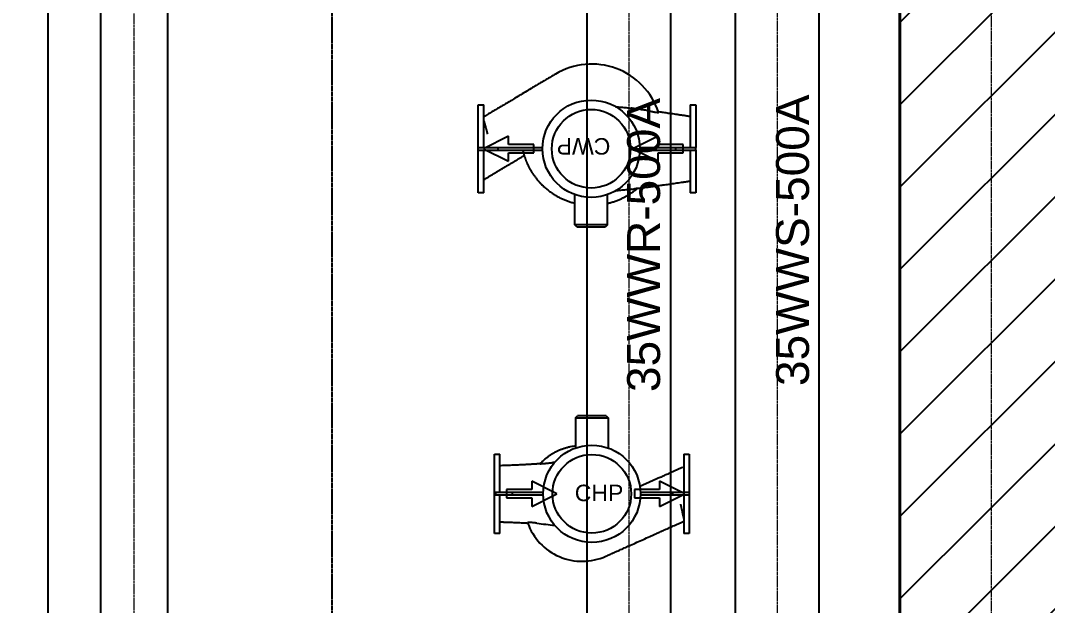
# Model space of a CAD drawing. Header units: millimetres. Extents: x -18489 to 17339, y -1599 to 10961.
# Drawn here: x -16387 to -15764, y 2328 to 2683 of the extents above; entities that cross this region are included whole.
import ezdxf
from ezdxf.enums import TextEntityAlignment as Align

# ---------------------------------------------------------------- set-up
doc = ezdxf.new("R2010")
doc.units = ezdxf.units.MM
doc.linetypes.add('188K-SM-07-F10-MECH-CHW PIPE-Y2257103$0$XKA01LR1-HVAC-PIPE-冷卻水-Y2225103 Shawn$0$CENTER', pattern=[2, 1.25, -0.25, 0.25, -0.25])
doc.linetypes.add('X-CUB3-L10$0$COL-CEN-LIN', pattern=[3.25, 2.5, -0.25, 0.25, -0.25])
for name, color, linetype in [('188K-SM-03-F10-MECH-EQ-Y2257103$0$0 Xref', 8, 'Continuous'), ('188K-SM-03-F10-MECH-EQ-Y2257103$0$Micron CUP L10 CDA EQU$0$M MOVE-IN AREA', 8, 'Continuous'), ('188K-SM-03-F10-MECH-EQ-Y2257103$0$Micron CUP L10 HVAC EQU$0$M-MECH-EQU', 136, 'Continuous'), ('188K-SM-03-F10-MECH-EQ-Y2257103$0$Micron CUP L10 HVAC EQU$0$M-PHASE1 AREA', 252, 'Continuous'), ('188K-SM-07-F10-MECH-CHW PIPE-Y2257103$0$0 XC', 8, 'Continuous'), ('188K-SM-07-F10-MECH-CHW PIPE-Y2257103$0$M-P-EXISTING PIPE', 8, 'Continuous'), ('188K-SM-07-F10-MECH-CHW PIPE-Y2257103$0$M-P-HWR-D-29', 211, 'Continuous'), ('188K-SM-07-F10-MECH-CHW PIPE-Y2257103$0$M-P-HWS-D-35', 1, 'Continuous'), ('188K-SM-07-F10-MECH-CHW PIPE-Y2257103$0$Micron CUP L10 HVAC 2nd PIPE$0$M-P-TXT2.5', 7, 'Continuous'), ('X-CUB3-L10$0$CCL', 8, 'X-CUB3-L10$0$COL-CEN-LIN')]:
    doc.layers.add(name, color=color, linetype=linetype)
doc.layers.add('188K-SM-07-F10-MECH-CHW PIPE-Y2257103$0$XKA01LR1-HVAC-PIPE-冷卻水-Y2225103 Shawn$0$M-PIPE-CEN', color=8, linetype='188K-SM-07-F10-MECH-CHW PIPE-Y2257103$0$XKA01LR1-HVAC-PIPE-冷卻水-Y2225103 Shawn$0$CENTER', lineweight=9)
doc.styles.add('188K-SM-03-F10-MECH-EQ-Y2257103$0$Micron CUP L10 HVAC EQU$0$Standard', font='arial.ttf')
doc.styles.add('188K-SM-07-F10-MECH-CHW PIPE-Y2257103$0$Micron CUP L10 HVAC 2nd PIPE$0$Standard', font='arial.ttf')

# ---------------------------------------------------------------- blocks, each defined once
blk = doc.blocks.new('188K-SM-03-F10-MECH-EQ-Y2257103$0$Micron CUP L10 HVAC EQU$0$A$C0c53ceb0')
at = {"layer": '188K-SM-03-F10-MECH-EQ-Y2257103$0$Micron CUP L10 HVAC EQU$0$M-PHASE1 AREA'}
for p, q in [((336.26069, 17146.60403), (371.318, 17146.60403)), ((336.26069, 16887.86586), (336.26069, 17146.60403)), ((371.318, 16887.86586), (371.318, 17146.60403)), ((1622.20338, 17146.60403), (1657.26069, 17146.60403)), ((1622.20338, 17146.60403), (1622.20338, 16887.86586)), ((1657.26069, 17146.60403), (1657.26069, 16887.86586)), ((1285.76225, 17123.10222), (1285.80411, 17123.09806)), ((520.94296, 16956.07519), (368.51988, 16879.86365)), ((520.94296, 16905.26749), (520.94296, 16956.07519)), ((1427.6689, 16956.07519), (1275.24583, 16879.86365)), ((1427.6689, 16905.26749), (1427.6689, 16956.07519)), ((336.26069, 16871.86144), (336.26069, 16887.86586)), ((336.26069, 16887.86586), (456.92896, 16887.86586)), ((456.92896, 16871.86144), (456.92896, 16887.86586)), ((456.92896, 16887.86586), (726.95326, 16887.86586)), ((673.36604, 16905.26749), (520.94296, 16905.26749)), ((673.36604, 16854.4598), (673.36604, 16905.26749)), ((1317.37581, 16887.86586), (1536.59242, 16887.86586)), ((1580.09198, 16905.26749), (1427.6689, 16905.26749)), ((1536.59242, 16871.86144), (1536.59242, 16887.86586)), ((1536.59242, 16887.86586), (1657.26069, 16887.86586)), ((1580.09198, 16854.4598), (1580.09198, 16905.26749)), ((1657.26069, 16871.86144), (1657.26069, 16887.86586)), ((336.26069, 16613.12326), (336.26069, 16871.86144)), ((336.26069, 16871.86144), (456.92896, 16871.86144)), ((368.51988, 16879.86365), (520.94296, 16803.65211)), ((371.318, 16613.12326), (371.318, 16871.86144)), ((456.92896, 16871.86144), (726.95326, 16871.86144)), ((520.94296, 16803.65211), (520.94296, 16854.4598)), ((520.94296, 16854.4598), (673.36604, 16854.4598)), ((1275.24583, 16879.86365), (1427.6689, 16803.65211)), ((1317.37581, 16871.86144), (1536.59242, 16871.86144)), ((1427.6689, 16803.65211), (1427.6689, 16854.4598)), ((1427.6689, 16854.4598), (1580.09198, 16854.4598)), ((1536.59242, 16871.86144), (1657.26069, 16871.86144)), ((1622.20338, 16871.86144), (1622.20338, 16613.12326)), ((1657.26069, 16871.86144), (1657.26069, 16613.12326)), ((1300.92316, 16638.17781), (1301.19195, 16638.40475)), ((371.318, 16613.12326), (336.26069, 16613.12326)), ((923.72463, 16418.0376), (923.72463, 16601.43355)), ((1120.60444, 16418.0376), (1120.60444, 16601.43355)), ((1285.81909, 16636.63073), (1285.76233, 16636.62508)), ((1657.26069, 16613.12326), (1622.20338, 16613.12326)), ((1120.60444, 16418.0376), (923.72463, 16418.0376)), ((935.04522, 16406.71701), (923.72463, 16418.0376)), ((935.04522, 16406.71701), (1109.28385, 16406.71701)), ((1120.60444, 16418.0376), (1109.28385, 16406.71701)), ((927.73885, 15247.19284), (939.05677, 15258.51075)), ((927.73885, 15247.19284), (1124.57219, 15247.19284)), ((927.73885, 15247.19284), (927.73885, 15063.84018)), ((1113.25427, 15258.51075), (939.05677, 15258.51075)), ((1113.25427, 15258.51075), (1124.57219, 15247.19284)), ((1124.57219, 15247.19284), (1124.57219, 15063.84018)), ((435.65552, 15026.75538), (467.40283, 15026.75538)), ((435.65552, 14544.19624), (435.65552, 15026.75538)), ((467.40283, 14793.47613), (467.40283, 15026.75538)), ((1584.90821, 15026.75538), (1616.65552, 15026.75538)), ((1584.90821, 15026.75538), (1584.90821, 14793.47613)), ((1616.65552, 15026.75538), (1616.65552, 14793.47613)), ((800.89544, 14976.30373), (789.50182, 14974.8846)), ((813.66798, 14785.47581), (661.28088, 14861.66936)), ((661.28088, 14861.66936), (661.28088, 14810.87366)), ((1589.56096, 14785.47581), (1437.17386, 14861.66936)), ((1437.17386, 14861.66936), (1437.17386, 14810.87366)), ((442.00498, 14793.47613), (442.00498, 14777.47548)), ((543.59638, 14793.47613), (442.00498, 14793.47613)), ((543.59638, 14777.47548), (442.00498, 14777.47548)), ((467.40283, 14544.19624), (467.40283, 14777.47548)), ((508.89379, 14810.87366), (508.89379, 14760.07796)), ((661.28088, 14810.87366), (508.89379, 14810.87366)), ((731.01393, 14793.47613), (543.59638, 14793.47613)), ((543.59638, 14793.47613), (543.59638, 14777.47548)), ((731.01393, 14777.47548), (543.59638, 14777.47548)), ((661.28088, 14709.28226), (813.66798, 14785.47581)), ((1284.78676, 14810.87366), (1284.78676, 14760.07796)), ((1437.17386, 14810.87366), (1284.78676, 14810.87366)), ((1515.06412, 14793.47613), (1321.29711, 14793.47613)), ((1515.06412, 14777.47548), (1321.29711, 14777.47548)), ((1437.17386, 14709.28226), (1589.56096, 14785.47581)), ((1515.06412, 14793.47613), (1515.06412, 14777.47548)), ((1616.65552, 14793.47613), (1515.06412, 14793.47613)), ((1616.65552, 14777.47548), (1515.06412, 14777.47548)), ((1584.90821, 14777.47548), (1584.90821, 14544.19624)), ((1616.65552, 14793.47613), (1616.65552, 14777.47548)), ((1616.65552, 14777.47548), (1616.65552, 14544.19624)), ((508.89379, 14760.07796), (661.28088, 14760.07796)), ((661.28088, 14760.07796), (661.28088, 14709.28226)), ((1284.78676, 14760.07796), (1437.17386, 14760.07796)), ((1437.17386, 14760.07796), (1437.17386, 14709.28226)), ((792.64715, 14595.63647), (801.07484, 14594.57918)), ((467.40283, 14544.19624), (435.65552, 14544.19624)), ((1616.65552, 14544.19624), (1584.90821, 14544.19624))]:
    blk.add_line(p, q, dxfattribs=at)
for centre, radius in [((1022.16454, 16879.86365), 295.31971), ((1022.16454, 16879.86365), 238.71677), ((1026.15552, 14785.47581), 295.25), ((1026.15552, 14785.47581), 238.66042)]:
    blk.add_circle(centre, radius, dxfattribs=at)
for centre, radius, start, end in [((1024.70492, 16965.60163), 428.37236, 18.473154779, 120.853849818), ((967.3595, 14726.67979), 350.87129, 199.499379664, 294.14226448)]:
    blk.add_arc(centre, radius, start, end, dxfattribs=at)
for points, knots in [([(805.01418, 17333.34999), (795.80976, 17327.85132), (777.39067, 17316.84786), (749.77371, 17300.34965), (722.16209, 17283.85463), (694.55499, 17267.3623), (664.09563, 17249.16606), (630.79692, 17229.2736), (594.66397, 17207.68799), (561.35559, 17187.78976), (530.86596, 17169.57543), (503.20468, 17153.05074), (475.54077, 17136.52448), (447.87341, 17119.99616), (420.20115, 17103.46492), (394.68187, 17088.21984), (378.38261, 17078.48276), (371.318, 17074.2624)], [0, 0, 0, 0, 0.063291521, 0.126653513, 0.1901291803, 0.253736821, 0.3174741179, 0.4011026533, 0.4848488716, 0.5686211436, 0.6326903251, 0.6966793977, 0.7605572643, 0.8243050102, 0.8879201623, 0.9514210159, 1, 1, 1, 1]), ([(1170.36331, 17135.18978), (1172.88665, 17135.00733), (1181.26463, 17134.40154), (1195.11293, 17133.26523), (1211.62008, 17131.8046), (1227.23113, 17130.28095), (1242.62219, 17128.62788), (1255.03611, 17127.19864), (1262.47436, 17126.2317), (1264.67715, 17125.94534)], [0, 0, 0, 0, 0.0800094591, 0.2656467244, 0.4393787178, 0.6041342539, 0.7618965277, 0.9294873122, 1, 1, 1, 1]), ([(1305.87347, 17119.93557), (1301.44011, 17120.66181), (1288.85707, 17122.7231), (1275.09223, 17124.68486), (1265.75139, 17125.81005), (1264.65563, 17125.94204)], [0, 0, 0, 0, 0.3244050141, 0.9207469901, 1, 1, 1, 1]), ([(1373.82717, 17109.36787), (1363.70562, 17111.21096), (1343.4574, 17114.89809), (1314.10072, 17119.43562), (1294.84529, 17121.90374), (1285.7995, 17123.06321)], [0, 0, 0, 0, 0.34638468491, 0.69294534413, 1, 1, 1, 1]), ([(1373.82717, 17109.36787), (1377.37782, 17108.69567), (1380.87806, 17108.02927), (1387.781, 17106.72139), (1391.18375, 17106.07982), (1395.37232, 17105.30528), (1396.20676, 17105.15177), (1397.86889, 17104.84789), (1398.69871, 17104.69716), (1401.15978, 17104.25354), (1402.7606, 17103.96959), (1407.44127, 17103.15698), (1410.40079, 17102.6672), (1413.87344, 17102.13709), (1414.55863, 17102.0349), (1415.89203, 17101.8412), (1416.54042, 17101.74964), (1418.43064, 17101.49099), (1419.61766, 17101.33989), (1421.84219, 17101.08147), (1422.87972, 17100.97415), (1424.31792, 17100.84724), (1424.77759, 17100.81062), (1425.65595, 17100.74903), (1426.07612, 17100.72401), (1428.04768, 17100.62977), (1429.21664, 17100.6518), (1430.17117, 17100.78765), (1430.33648, 17100.82027), (1430.61491, 17100.89626), (1430.72822, 17100.93975), (1430.98604, 17101.08514), (1431.04904, 17101.2016), (1431.0042, 17101.33582)], [0, 0, 0, 0, 0.125, 0.125, 0.25, 0.25, 0.28125, 0.28125, 0.3125, 0.3125, 0.375, 0.375, 0.5, 0.5, 0.53125, 0.53125, 0.5625, 0.5625, 0.625, 0.625, 0.6875, 0.6875, 0.71875, 0.71875, 0.75, 0.75, 0.875, 0.875, 0.90625, 0.90625, 0.9375, 0.9375, 1, 1, 1, 1]), ([(1431.0042, 17101.33582), (1430.78511, 17101.9882), (1430.34684, 17103.29317), (1429.89941, 17104.60011), (1429.61185, 17105.43495), (1429.58119, 17105.52342), (1429.56623, 17105.56659)], [0, 0, 0, 0, 0.2527614268, 0.5056118577, 0.7587532515, 1, 1, 1, 1]), ([(1429.56781, 17105.57796), (1429.66948, 17105.56391), (1435.2137, 17104.79767), (1445.34866, 17103.3627), (1460.27427, 17101.23884), (1474.96935, 17099.1239), (1490.61827, 17096.85624), (1507.39795, 17094.41204), (1525.37136, 17091.7872), (1544.59186, 17088.98075), (1564.97262, 17086.01363), (1586.51223, 17082.89979), (1605.71786, 17080.14307), (1617.74325, 17078.44899), (1622.20338, 17077.82068)], [0, 0, 0, 0, 0.0015821443, 0.0862705711, 0.1577779778, 0.2339638878, 0.3151157793, 0.4015121665, 0.495338753, 0.5951008017, 0.7009237907, 0.812805809, 0.9305710775, 1, 1, 1, 1]), ([(371.318, 17046.91743), (371.80425, 17045.15534), (372.76121, 17041.68746), (374.35277, 17035.91996), (375.91626, 17030.25412), (377.45443, 17024.68008), (379.10632, 17018.6939), (380.83422, 17012.4323), (382.62757, 17005.93352), (384.4106, 16999.47214), (386.36451, 16992.39149), (388.49122, 16984.6847), (390.66061, 16976.82319), (392.13035, 16971.49711), (392.87304, 16968.80572), (392.88094, 16968.77711)], [0, 0, 0, 0, 0.0895454416, 0.1762297963, 0.2634246387, 0.3338043007, 0.404448169, 0.4992930204, 0.5709364733, 0.642848536, 0.7308935794, 0.8194302465, 0.9087188383, 0.9990297283, 1, 1, 1, 1]), ([(371.318, 16693.20471), (374.39958, 16695.04563), (382.74106, 16700.02878), (396.31972, 16708.1406), (412.04546, 16717.53506), (427.76213, 16726.92411), (445.10744, 16737.28609), (464.05907, 16748.60769), (484.60895, 16760.88407), (503.55492, 16772.20228), (520.90653, 16782.56803), (536.64759, 16791.97165), (552.39287, 16801.37779), (568.1441, 16810.78748), (583.90325, 16820.20191), (599.67202, 16829.62208), (610.19849, 16835.91053), (615.45268, 16839.04935)], [0, 0, 0, 0, 0.0371861436, 0.1006583755, 0.1644793996, 0.2287037614, 0.2933227355, 0.378437029, 0.4639068903, 0.5494553381, 0.6147986023, 0.6798996962, 0.7446636179, 0.8090315268, 0.8729942136, 0.9366062014, 1, 1, 1, 1]), ([(606.71491, 16871.86144), (607.23653, 16869.58578), (608.26485, 16865.09957), (609.93197, 16858.45485), (611.68957, 16851.86029), (613.52954, 16845.38227), (615.47105, 16838.93185), (617.51781, 16832.49548), (619.74022, 16825.87597), (621.76114, 16820.17165), (623.52858, 16815.38206), (624.99889, 16811.51107), (626.56415, 16807.5093), (628.22857, 16803.37887), (629.99647, 16799.12209), (631.69163, 16795.16331), (633.47241, 16791.11356), (635.44101, 16786.75469), (637.91227, 16781.46172), (640.84635, 16775.41064), (643.74617, 16769.67654), (646.39979, 16764.61483), (648.57683, 16760.5723), (650.62125, 16756.86793), (652.5236, 16753.49674), (654.2752, 16750.45425), (655.86822, 16747.73628), (657.56083, 16744.89378), (659.47505, 16741.73617), (661.66253, 16738.20532), (663.89454, 16734.68095), (666.08887, 16731.28845), (668.24222, 16728.02608), (670.35142, 16724.89213), (673.75493, 16719.92843), (678.47319, 16713.28687), (684.62587, 16705.05815), (690.1653, 16698.00171), (695.09193, 16691.97221), (698.29538, 16688.17424), (700.39719, 16685.72998), (701.39142, 16684.58201), (702.39546, 16683.43099), (703.4094, 16682.27699), (704.43327, 16681.12009), (705.46714, 16679.96038), (706.66113, 16678.63083), (708.3985, 16676.7134), (710.29117, 16674.65472), (712.57383, 16672.20732), (714.83681, 16669.8153), (717.35846, 16667.19732), (722.52801, 16661.91744), (730.13235, 16654.47692), (740.51913, 16644.97352), (753.47938, 16633.84686), (769.71188, 16621.1074), (788.94396, 16607.69477), (808.24585, 16595.7243), (827.49457, 16585.11196), (847.26276, 16575.5035), (867.49498, 16566.91005), (888.15095, 16559.40689), (906.90257, 16553.51634), (918.87234, 16550.60673), (923.72463, 16549.42724)], [0, 0, 0, 0, 0.0144949441, 0.0285752364, 0.0425964537, 0.0570678172, 0.0707519632, 0.0849877164, 0.0997852604, 0.1151536621, 0.1236844791, 0.1325764785, 0.1418306789, 0.1514479837, 0.161429198, 0.1717750414, 0.1794954602, 0.1903064531, 0.2030632459, 0.2177660426, 0.2344149695, 0.2452522345, 0.2552958222, 0.2645457593, 0.2730020806, 0.2806648324, 0.2875340777, 0.2936099046, 0.302276285, 0.3116078191, 0.3206329488, 0.3293522489, 0.3377663569, 0.3458759821, 0.353681917, 0.3764211651, 0.397898243, 0.4187590827, 0.4327997409, 0.446571689, 0.4497017699, 0.4528485602, 0.4560122749, 0.4591931257, 0.4623913208, 0.465607065, 0.46884056, 0.4734863727, 0.4816713449, 0.4862026008, 0.4942645007, 0.5021149878, 0.5087698733, 0.5401413373, 0.568151865, 0.5961623808, 0.6461765824, 0.696190784, 0.7416593675, 0.7871279509, 0.8325965344, 0.8780651178, 0.9235337013, 0.9690021865, 1, 1, 1, 1]), ([(1120.60444, 16548.21692), (1122.57197, 16548.63507), (1131.70358, 16550.57579), (1147.74275, 16555.13926), (1168.64348, 16561.92117), (1189.14664, 16569.84985), (1209.22257, 16578.79651), (1228.81077, 16588.76792), (1247.86618, 16599.72452), (1266.32048, 16611.66055), (1284.19146, 16624.4657), (1295.52047, 16633.75447), (1301.18498, 16638.39886)], [0, 0, 0, 0, 0.0296116198, 0.137432551, 0.2452534821, 0.3530744132, 0.4608953443, 0.5687162755, 0.6765372066, 0.7843581377, 0.8921790689, 1, 1, 1, 1]), ([(1267.81145, 16634.19685), (1267.92814, 16634.21101), (1277.17343, 16635.33319), (1291.67363, 16637.48035), (1305.95764, 16639.86871), (1311.22757, 16640.74987)], [0, 0, 0, 0, 0.0080016544, 0.634012907, 1, 1, 1, 1]), ([(1301.1811, 16638.40345), (1301.13396, 16638.40267), (1301.03944, 16638.4011), (1300.26672, 16638.32078), (1299.25791, 16638.20917), (1298.1277, 16638.08064), (1296.73409, 16637.91945), (1295.07528, 16637.72541), (1293.14533, 16637.49807), (1290.96964, 16637.24071), (1288.50773, 16636.94989), (1286.80409, 16636.7476), (1285.82965, 16636.63364), (1285.8189, 16636.63238)], [0, 0, 0, 0, 0.1215718003, 0.243762854, 0.3268614174, 0.4120864974, 0.50011792, 0.593146268, 0.6889561652, 0.7881426187, 0.8912556303, 0.9988004406, 1, 1, 1, 1]), ([(1622.20338, 16681.90712), (1618.58749, 16681.39824), (1607.77139, 16679.87605), (1590.09745, 16677.34279), (1569.52665, 16674.37403), (1550.09849, 16671.54917), (1531.80768, 16668.8803), (1514.62863, 16666.37086), (1498.41408, 16664.00565), (1482.24518, 16661.65577), (1466.19062, 16659.33728), (1450.30534, 16657.06543), (1435.51595, 16654.976), (1421.74788, 16653.0587), (1408.93236, 16651.30292), (1397.00797, 16649.6981), (1385.92129, 16648.23415), (1375.59392, 16646.89729), (1365.73922, 16645.64745), (1356.04034, 16644.44356), (1346.2193, 16643.25318), (1334.24152, 16641.8369), (1319.95345, 16640.21596), (1308.1662, 16638.91829), (1301.75217, 16638.26312), (1300.92309, 16638.17844)], [0, 0, 0, 0, 0.03378364742, 0.10105573483, 0.16518864519, 0.22607432746, 0.28269288047, 0.33620468167, 0.38669888624, 0.43429458072, 0.48736752889, 0.5367727678, 0.58275635412, 0.62555319955, 0.66537951605, 0.70242837116, 0.73686754372, 0.76883903995, 0.79876975359, 0.82876884067, 0.85925681083, 0.89029396371, 0.94035257567, 0.99228998801, 1, 1, 1, 1]), ([(1267.8357, 16634.17239), (1263.43056, 16633.6101), (1254.17522, 16632.4287), (1239.84197, 16630.7883), (1224.64746, 16629.18478), (1208.79854, 16627.66124), (1192.12693, 16626.21305), (1179.26958, 16625.16961), (1171.93014, 16624.64536), (1170.4728, 16624.54127)], [0, 0, 0, 0, 0.1364860463, 0.2867618231, 0.4426511021, 0.6049350797, 0.7746157267, 0.9552470438, 1, 1, 1, 1]), ([(927.73885, 15075.20347), (923.07537, 15074.65971), (912.05276, 15073.37448), (894.84454, 15070.13214), (876.15897, 15065.67878), (857.7508, 15060.17415), (839.6698, 15053.68025), (821.97155, 15046.20435), (804.70875, 15037.77202), (787.93287, 15028.408), (771.69546, 15018.13928), (756.04018, 15007.0013), (741.03249, 14995.00976), (726.64804, 14982.26653), (717.67505, 14973.13127), (713.18856, 14968.56364)], [0, 0, 0, 0, 0.05759307665, 0.13612698693, 0.21466089721, 0.29319480748, 0.37172871776, 0.45026262804, 0.52879653832, 0.6073304486, 0.68586435888, 0.76439826916, 0.84293217944, 0.92146608972, 1, 1, 1, 1]), ([(467.40283, 14957.84303), (473.64955, 14958.03833), (487.70728, 14958.47782), (509.12984, 14959.22959), (531.21856, 14960.06188), (551.84936, 14960.90114), (571.04625, 14961.73615), (588.8594, 14962.5604), (605.46697, 14963.37393), (621.02334, 14964.17722), (635.57938, 14964.9667), (649.18737, 14965.7393), (661.80403, 14966.48624), (673.49012, 14967.20539), (684.30039, 14967.89355), (694.28278, 14968.55208), (704.23125, 14969.21833), (710.85513, 14969.69962), (714.41822, 14969.95852)], [0, 0, 0, 0, 0.0758246057, 0.1706369546, 0.2600608281, 0.3439917024, 0.4211254952, 0.4931587506, 0.5603056458, 0.6228166432, 0.6820998548, 0.7371128241, 0.7881232106, 0.8353779072, 0.8790985199, 0.9194792587, 0.9566866186, 1, 1, 1, 1]), ([(713.19351, 14968.55893), (713.18783, 14968.55202), (713.17649, 14968.53823), (713.17226, 14968.51856), (713.17745, 14968.49969), (713.19298, 14968.4817), (713.21861, 14968.46458), (713.25443, 14968.44835), (713.30042, 14968.43302), (713.3566, 14968.4186), (713.42297, 14968.40511), (713.49956, 14968.39254), (713.58637, 14968.38092), (713.6834, 14968.37026), (713.79067, 14968.36057), (713.90819, 14968.35185), (714.03597, 14968.34413), (714.17401, 14968.33742), (714.32233, 14968.33171), (714.48093, 14968.32703), (714.64982, 14968.3234), (714.82901, 14968.32081), (715.01852, 14968.31928), (715.21833, 14968.31883), (715.42848, 14968.31946), (715.99152, 14968.32386), (717.03292, 14968.34621), (718.76965, 14968.4143), (720.81363, 14968.52144), (723.73242, 14968.70469), (727.78824, 14969.00434), (733.23406, 14969.46553), (739.451, 14970.04281), (745.90553, 14970.68142), (752.4536, 14971.35493), (758.98812, 14972.04373), (765.98605, 14972.79317), (771.67207, 14973.4073), (775.88119, 14973.86254), (778.47855, 14974.14348), (781.13107, 14974.43023), (783.83906, 14974.72265), (786.60281, 14975.02059), (789.42268, 14975.3239), (792.29908, 14975.63245), (795.23244, 14975.94607), (798.22327, 14976.26477), (800.2365, 14976.47816), (801.25268, 14976.58587)], [0, 0, 0, 0, 0.0052505163, 0.010487788, 0.0157134864, 0.020929297, 0.0261369184, 0.0313380603, 0.036534442, 0.0417277905, 0.0469198384, 0.0521123226, 0.057306982, 0.062505556, 0.0677097822, 0.0729213951, 0.0781421239, 0.0833736907, 0.0886178092, 0.0938761823, 0.0991505013, 0.1044424437, 0.1097536718, 0.1150858316, 0.1204405512, 0.1258194395, 0.1563039502, 0.1872284728, 0.2188620709, 0.2514549375, 0.3088892926, 0.3691648018, 0.4331061102, 0.5013994173, 0.5589296518, 0.6195083671, 0.6833638734, 0.7507105764, 0.7735548203, 0.79684088, 0.8205764295, 0.8447692968, 0.8694275108, 0.8945593491, 0.9201733878, 0.9462785509, 0.9728841625, 1, 1, 1, 1]), ([(714.42552, 14969.85678), (714.41818, 14969.84946), (714.40097, 14969.8323), (713.62707, 14969.02247), (713.18318, 14968.55798)], [0, 0, 0, 0, 0.4264339231, 1, 1, 1, 1]), ([(1584.90821, 14949.13889), (1580.03748, 14946.9558), (1569.21932, 14942.10702), (1552.48031, 14934.60448), (1534.69388, 14926.63247), (1516.91575, 14918.66419), (1497.29651, 14909.8707), (1475.85829, 14900.26194), (1452.60936, 14889.8416), (1431.1755, 14880.23479), (1411.54703, 14871.43717), (1393.7403, 14863.45607), (1375.92908, 14855.47295), (1358.11266, 14847.4875), (1340.28545, 14839.49722), (1326.90606, 14833.50048), (1319.4684, 14830.16687), (1317.98967, 14829.50409)], [0, 0, 0, 0, 0.0538379847, 0.1195773648, 0.1856360083, 0.2520640939, 0.3188538858, 0.4067700114, 0.4950124567, 0.5833270446, 0.6507977131, 0.7180461514, 0.7849853342, 0.8515615248, 0.9177665455, 0.9836505566, 1, 1, 1, 1]), ([(1584.90821, 14635.23507), (1584.68181, 14636.29373), (1584.14697, 14638.79468), (1583.16092, 14643.40552), (1581.97497, 14648.9511), (1580.66611, 14655.07145), (1579.25571, 14661.66658), (1577.75893, 14668.66563), (1576.17967, 14676.05036), (1574.51547, 14683.8323), (1572.85399, 14691.6015), (1571.22239, 14699.23099), (1569.63426, 14706.65721), (1568.01582, 14714.22517), (1566.91883, 14719.35478), (1566.36411, 14721.94869), (1566.35716, 14721.98118)], [0, 0, 0, 0, 0.0578461322, 0.1366548862, 0.2159958022, 0.2969962995, 0.3785622963, 0.4589698671, 0.5399187722, 0.6225582006, 0.7057750576, 0.7783127614, 0.8512349751, 0.9247460265, 0.9990574218, 1, 1, 1, 1]), ([(637.92562, 14605.84389), (635.30791, 14605.99086), (627.65948, 14606.42027), (614.59459, 14607.11028), (598.32394, 14607.93374), (580.83249, 14608.7689), (562.63543, 14609.58754), (543.75899, 14610.38504), (524.25018, 14611.15819), (503.60689, 14611.91869), (484.53087, 14612.57745), (472.33856, 14612.95523), (467.40283, 14613.10816)], [0, 0, 0, 0, 0.04607303285, 0.13461632696, 0.2299214296, 0.33239021136, 0.44238771369, 0.55008137276, 0.66447619721, 0.785572927, 0.9131949656, 1, 1, 1, 1]), ([(692.10682, 14607.17528), (688.59109, 14607.64052), (685.11767, 14608.08908), (678.25504, 14608.93608), (674.86575, 14609.33464), (670.687, 14609.78646), (669.8578, 14609.87408), (668.22169, 14610.04258), (667.41336, 14610.12361), (665.01763, 14610.35669), (663.45945, 14610.49871), (658.90497, 14610.88117), (656.02724, 14611.07826), (652.65744, 14611.23767), (651.995, 14611.26515), (650.71257, 14611.31043), (650.09011, 14611.32837), (648.27881, 14611.36825), (647.14589, 14611.37626), (645.03123, 14611.35612), (644.04946, 14611.32795), (642.69501, 14611.25922), (642.26326, 14611.2319), (641.44056, 14611.16851), (641.04975, 14611.13241), (639.22672, 14610.93358), (638.1586, 14610.71466), (637.30286, 14610.38698), (637.15593, 14610.31871), (636.91131, 14610.17715), (636.8137, 14610.10379), (636.59786, 14609.87894), (636.55504, 14609.72208), (636.61239, 14609.56012)], [0, 0, 0, 0, 0.125, 0.125, 0.25, 0.25, 0.28125, 0.28125, 0.3125, 0.3125, 0.375, 0.375, 0.5, 0.5, 0.53125, 0.53125, 0.5625, 0.5625, 0.625, 0.625, 0.6875, 0.6875, 0.71875, 0.71875, 0.75, 0.75, 0.875, 0.875, 0.90625, 0.90625, 0.9375, 0.9375, 1, 1, 1, 1]), ([(636.61239, 14609.56012), (636.83066, 14608.94736), (637.26733, 14607.72144), (637.68841, 14606.56393), (637.92694, 14605.91184), (637.92848, 14605.90778), (637.92911, 14605.90613)], [0, 0, 0, 0, 0.2705698027, 0.5413148055, 0.8126154119, 1, 1, 1, 1]), ([(692.10682, 14607.17528), (710.47163, 14604.8424), (746.81468, 14600.22575), (783.23975, 14596.30867), (801.25857, 14594.37097)], [0, 0, 0, 0, 0.5053182097, 1, 1, 1, 1]), ([(1110.86716, 14406.49825), (1120.84607, 14410.97087), (1140.81458, 14419.9209), (1170.75518, 14433.3405), (1200.69022, 14446.75759), (1230.62055, 14460.17258), (1263.64299, 14474.97348), (1299.74412, 14491.15426), (1338.91856, 14508.71253), (1375.03059, 14524.8982), (1408.08628, 14539.71399), (1438.0756, 14553.15542), (1468.06766, 14566.59808), (1498.06337, 14580.04237), (1528.06397, 14593.48885), (1557.01241, 14606.46375), (1575.966, 14614.95889), (1584.90821, 14618.96685)], [0, 0, 0, 0, 0.062794566, 0.1256563142, 0.1886264389, 0.2517223947, 0.3149419819, 0.397885001, 0.4809402506, 0.5640203476, 0.6275617598, 0.6910267754, 0.7543857447, 0.8176206392, 0.8807291112, 0.9437286125, 1, 1, 1, 1])]:
    blk.add_open_spline(points, degree=3, knots=knots, dxfattribs=at)
at = {"layer": '188K-SM-03-F10-MECH-EQ-Y2257103$0$Micron CUP L10 HVAC EQU$0$M-PHASE1 AREA', "style": '188K-SM-03-F10-MECH-EQ-Y2257103$0$Micron CUP L10 HVAC EQU$0$Standard'}
blk.add_text('CWP', height=100, rotation=180, dxfattribs=at).set_placement((1138.74919, 16944.66112))
blk.add_text('CHP', height=100, dxfattribs=at).set_placement((922.6049, 14740.84164))
blk = doc.blocks.new('188K-SM-03-F10-MECH-EQ-Y2257103$0$Micron CUP L10 HVAC EQU')
at = {"layer": '188K-SM-03-F10-MECH-EQ-Y2257103$0$Micron CUP L10 HVAC EQU$0$M-MECH-EQU'}
blk.add_blockref('188K-SM-03-F10-MECH-EQ-Y2257103$0$Micron CUP L10 HVAC EQU$0$A$C0c53ceb0', (-206166.7, 2082.2), dxfattribs=at)
blk = doc.blocks.new('188K-SM-03-F10-MECH-EQ-Y2257103')
at = {"layer": '188K-SM-03-F10-MECH-EQ-Y2257103$0$0 Xref', "xscale": 0.1, "yscale": 0.1, "zscale": 0.1}
blk.add_blockref('188K-SM-03-F10-MECH-EQ-Y2257103$0$Micron CUP L10 HVAC EQU', (4473.52, 709.2), dxfattribs=at)
at = {"layer": '188K-SM-03-F10-MECH-EQ-Y2257103$0$Micron CUP L10 CDA EQU$0$M MOVE-IN AREA'}
h = blk.add_hatch(dxfattribs=at)
h.set_pattern_fill('JIS_WOOD', color=256, scale=50)
h.set_pattern_definition([(45, (4473.52, 709.2), (-25, 25), [])])
h.paths.add_polyline_path([(-17249.15, 7922.46), (-17249.15, 7642.46), (-15853.15, 7642.46), (-15853.15, 6432.46), (-15853.15, 789.96), (-15463.15, 789.96), (-15463.15, 6142.46), (-15463.15, 7642.46), (-14093.15, 7642.46), (-14093.15, 7922.46)])
at = {"layer": '188K-SM-03-F10-MECH-EQ-Y2257103$0$Micron CUP L10 CDA EQU$0$M MOVE-IN AREA', "const_width": 1}
blk.add_lwpolyline([(-17249.15, 7922.46), (-17249.15, 7642.46), (-15853.15, 7642.46), (-15853.15, 6432.46), (-15853.15, 6432.46), (-15853.15, 789.96), (-15463.15, 789.96), (-15463.15, 6142.46), (-15463.15, 6142.46), (-15463.15, 7642.46), (-14093.15, 7642.46), (-14093.15, 7922.46)], close=True, dxfattribs=at)
blk = doc.blocks.new('X-CUB3-L10$0$CUB3-10')
at = {"layer": 'X-CUB3-L10$0$CCL'}
blk.add_line((-3360, 0), (-3360, 9982.459), dxfattribs=at)
blk = doc.blocks.new('X-CUB3-L10')
at = {"layer": 'X-CUB3-L10$0$CCL'}
blk.add_blockref('X-CUB3-L10$0$CUB3-10', (-12838.15, -720), dxfattribs=at)
blk = doc.blocks.new('188K-SM-07-F10-MECH-CHW PIPE-Y2257103$0$Micron CUP L10 HVAC 2nd PIPE')
at = {"layer": '188K-SM-07-F10-MECH-CHW PIPE-Y2257103$0$Micron CUP L10 HVAC 2nd PIPE$0$M-P-TXT2.5', "style": '188K-SM-07-F10-MECH-CHW PIPE-Y2257103$0$Micron CUP L10 HVAC 2nd PIPE$0$Standard'}
for s, p in [('35WWR-500A', (-204826.5, 17485.3)), ('35WWS-500A', (-203922.8, 17521.8))]:
    blk.add_text(s, height=200, rotation=90, dxfattribs=at).set_placement(p, align=Align.MIDDLE_LEFT)
blk = doc.blocks.new('188K-SM-07-F10-MECH-CHW PIPE-Y2257103')
at = {"layer": '188K-SM-07-F10-MECH-CHW PIPE-Y2257103$0$M-P-EXISTING PIPE'}
for p, q in [((-16370.35, 1437.46), (-16370.35, 4137.46)), ((-16338.45, 1437.46), (-16338.45, 4137.46)), ((-16297.85, 1437.46), (-16297.85, 4137.46)), ((-15854.05, 3232.38), (-15854.05, -589.74))]:
    blk.add_line(p, q, dxfattribs=at)
at = {"layer": '188K-SM-07-F10-MECH-CHW PIPE-Y2257103$0$M-P-HWR-D-29'}
for p, q in [((-16043.55, 4182.46), (-16043.55, -589.74)), ((-15992.75, 4182.46), (-15992.75, -589.74))]:
    blk.add_line(p, q, dxfattribs=at)
at = {"layer": '188K-SM-07-F10-MECH-CHW PIPE-Y2257103$0$M-P-HWS-D-35'}
for p, q in [((-15953.55, 4272.46), (-15953.55, -589.74)), ((-15902.75, 4272.46), (-15902.75, -589.74))]:
    blk.add_line(p, q, dxfattribs=at)
at = {"layer": '188K-SM-07-F10-MECH-CHW PIPE-Y2257103$0$XKA01LR1-HVAC-PIPE-冷卻水-Y2225103 Shawn$0$M-PIPE-CEN', "linetype": '188K-SM-07-F10-MECH-CHW PIPE-Y2257103$0$XKA01LR1-HVAC-PIPE-冷卻水-Y2225103 Shawn$0$CENTER'}
for p, q in [((-15928.15, 4272.46), (-15928.15, -589.74)), ((-16018.15, 4182.46), (-16018.15, -589.74)), ((-16318.15, 1437.46), (-16318.15, 4137.46)), ((-15798.15, 3232.38), (-15798.15, -589.74))]:
    blk.add_line(p, q, dxfattribs=at)
at = {"layer": '188K-SM-07-F10-MECH-CHW PIPE-Y2257103$0$0 XC', "xscale": 0.1, "yscale": 0.1, "zscale": 0.1}
blk.add_blockref('188K-SM-07-F10-MECH-CHW PIPE-Y2257103$0$Micron CUP L10 HVAC 2nd PIPE', (4473.52, 709.2), dxfattribs=at)

msp = doc.modelspace()

# ---------------------------------------------------------------- block references
msp.add_blockref('188K-SM-03-F10-MECH-EQ-Y2257103', (0, 0))

# ---------------------------------------------------------------- next in the draw order: block references
for name in ['X-CUB3-L10', '188K-SM-07-F10-MECH-CHW PIPE-Y2257103']:
    msp.add_blockref(name, (0, 0))

doc.saveas('drawing.dxf')
